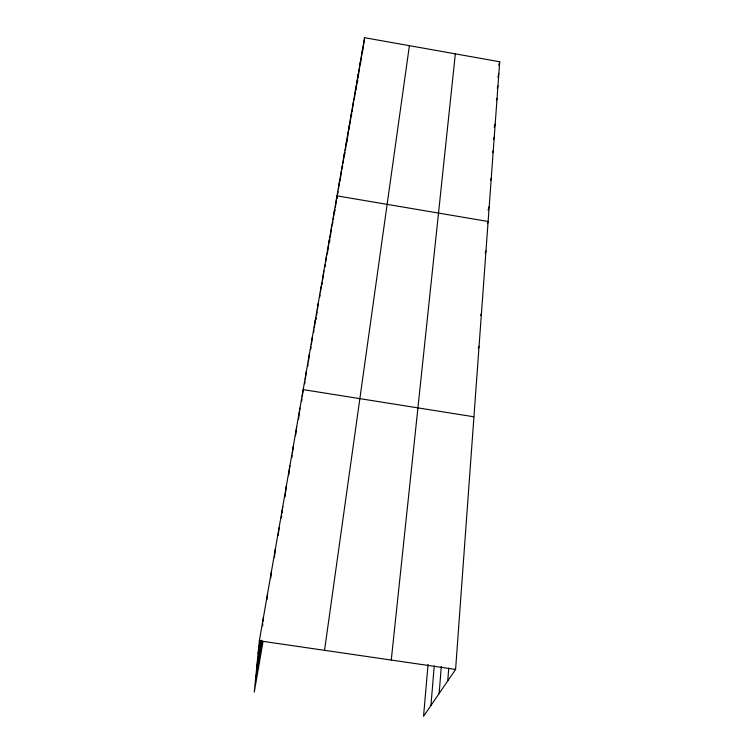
<?xml version="1.0" encoding="UTF-8"?>
<svg xmlns="http://www.w3.org/2000/svg" width="754" height="754" viewBox="0 0 754 754"><rect width="100%" height="100%" fill="white"/><g stroke="black" fill="none" stroke-linecap="round" stroke-linejoin="round"><path stroke-width="1.13" d="M428.046 664.444L423.55 716.3L455.595 669.429L499.714 61.753L364.606 37.7L259.329 640.825L254.287 692.087L263.014 641.531M447.763 680.89L448.734 668.129M439.148 693.482L441.316 666.404M430.939 705.49L434.257 665.829M262.571 625.877L262.797 623.681M263.023 621.475L263.476 617.083M391.269 660.052L455.341 53.854M266.907 599.666L267.519 593.907M270.733 577.932L271.468 571.287M274.409 557.253L275.323 549.204M278.188 535.368L279.093 527.63M281.412 517.96L281.685 515.679M281.958 513.399L282.769 506.556M285.04 496.914L286.36 485.953M288.773 474.832L289.875 465.821M291.873 457.678L292.166 455.369M292.448 453.06L293.315 446.132M295.559 435.737L296.671 426.887M298.518 419.356L299.96 408.046M301.685 401.147L301.986 398.847M302.288 396.538L303.174 389.62L473.936 416.792M304.739 383.739L305.031 381.533M305.313 379.319L306.322 371.581M307.783 366.293L308.075 364.041M308.377 361.797L309.404 353.928M310.761 349.196L311.063 346.915M311.364 344.635L312.429 336.633M313.673 332.457L313.984 330.139M314.295 327.82L315.379 319.705M316.03 319.771L316.331 317.547M316.633 315.332L317.076 311.996M317.377 309.781L318.273 303.117M319.743 296.982L320.045 294.739M320.346 292.486L321.11 286.869M322.033 284.597L322.335 282.316M322.646 280.045L323.89 270.94M325.04 266.841L325.351 264.541M325.671 262.232L326.614 255.333M327.359 253.985L329.291 240.026M329.592 241.714L329.903 239.48M330.214 237.256L331.911 225.022M332.599 223.778L332.91 221.535M333.221 219.282L334.474 210.3M334.776 211.723L335.096 209.452M335.407 207.19L337 195.861L488.121 221.488L487.386 223.665M324.54 650.325L409.403 45.674M337.132 198.406L337.453 196.125M337.773 193.835L338.103 191.554M338.423 189.273L339.545 181.271M340.092 180.772L342.043 166.964M342.354 168.001L342.684 165.682M343.013 163.364L344.493 152.93M344.691 154.674L345.002 152.459M345.323 150.244L346.897 139.16M346.868 142.374L347.179 140.15M347.5 137.916L349.253 125.645M349.159 129.217L349.479 126.964M349.799 124.721L351.571 112.384M351.411 116.286L351.732 114.033M352.061 111.771L353.843 99.368M354.276 99.057L356.077 86.578M355.954 89.98L356.284 87.7M356.614 85.419L358.263 74.033M357.434 82.299L357.764 80.009M358.093 77.719L360.412 61.705M360.355 64.524L362.533 49.594M362.589 51.536L364.606 37.7M255.446 680.278L262.288 640.768M258.094 653.369L260.309 640.664M256.737 667.149L261.421 640.184M498.733 65.108L499.714 61.753M497.857 77.115L498.837 73.779M497.291 88.227L497.951 86.013M496.386 100.668L497.046 98.463M494.19 127.332L495.189 124.061M493.559 139.377L494.238 137.209M492.588 152.751L493.267 150.602M490.543 180.385L491.259 178.151M488.092 210.055L489.186 206.756M485.237 253.033L485.981 250.903M480.656 315.417L481.457 313.268M478.243 348.452L479.054 346.369M259.329 640.825L455.595 669.429"/></g></svg>
